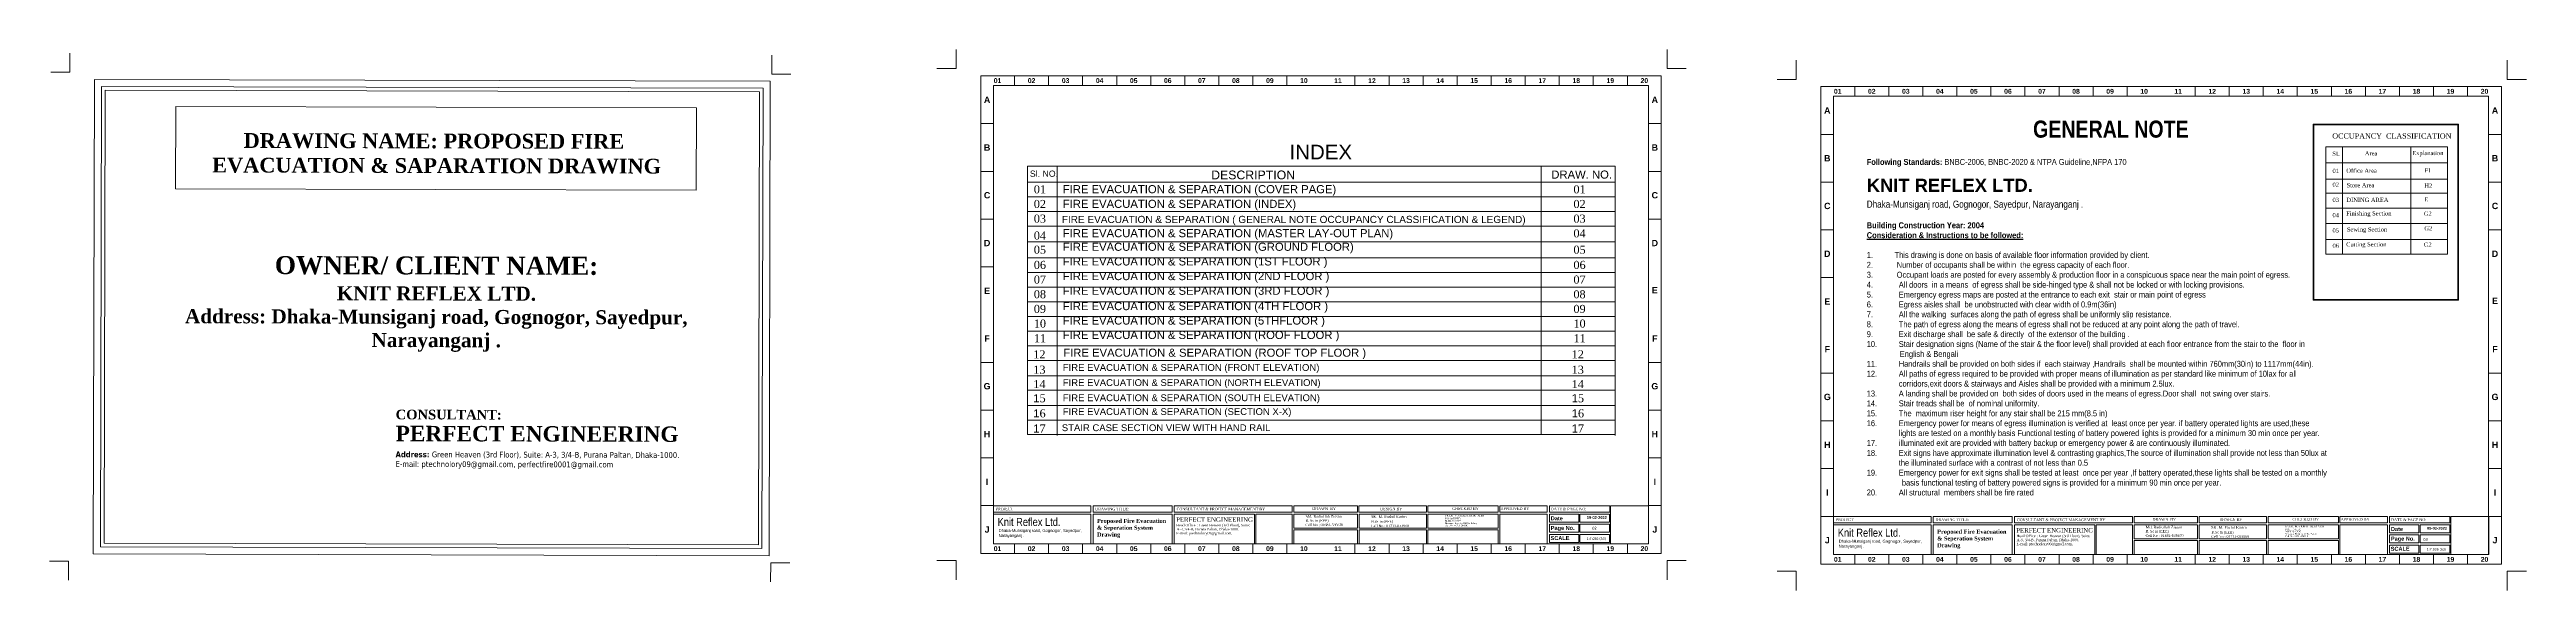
# Model space of a CAD drawing. Header units: inches. Extents: x -250485 to 735580, y -140410 to 288049.
# Drawn here: x 2775 to 12916, y 20516 to 22732 of the extents above; entities that cross this region are included whole.
import ezdxf

# ---------------------------------------------------------------- set-up
doc = ezdxf.new("R2010")
doc.units = ezdxf.units.IN
doc.header["$MEASUREMENT"] = 0
doc.layers.get('0').update_dxf_attribs({"lineweight": 0})
doc.layers.get('Defpoints').update_dxf_attribs({"lineweight": 0})
doc.layers.add('-TB', color=7, linetype='Continuous')
for name, color, linetype, lineweight in [('AIM', 5, 'Continuous', 25), ('DIM PC Intrnl', 96, 'Continuous', 9), ('DIM.', 251, 'Continuous', 5), ('FF-VALVES', 170, 'Continuous', 18), ('Inline', 7, 'Continuous', 0), ('NI_TEXT', 144, 'Continuous', 15), ('Outline', 7, 'Continuous', 0), ('PIPE', 4, 'Continuous', 0), ('Scale', 7, 'Continuous', 0), ('Scale_Text', 7, 'Continuous', 0), ('sheet', 7, 'Continuous', 15), ('Text', 7, 'Continuous', 0), ('TEXT_TITLEBOX', 7, 'Continuous', 13), ('Titelblk', 7, 'Continuous', 25), ('TITLE', 7, 'Continuous', 20), ('TITLE-TEXT', 7, 'Continuous', 25)]:
    doc.layers.add(name, color=color, linetype=linetype, lineweight=lineweight)
doc.styles.add('ARIAL', font='times.ttf')
doc.styles.add('arial narrow', font='tahoma.ttf')
doc.styles.add('aril', font='arial.ttf')
doc.styles.add('MONOTEXT', font='txt')
doc.styles.add('SHT-TEXT-1', font='times.ttf', dxfattribs={"height": 12})
doc.styles.get("Standard").update_dxf_attribs({"font": 'arialbd.ttf', "height": 24})
doc.styles.add('TEXT', font='arial.ttf')

# ---------------------------------------------------------------- blocks, each defined once
blk = doc.blocks.new('top page')
at = {"layer": 'Defpoints', "color": 1, "ltscale": 10}
for points in [[(1736, 10331), (1736, 10236), (1641, 10236)], [(5245, 10331), (5245, 10236), (5340, 10236)], [(1736, 7697), (1736, 7792), (1641, 7792)], [(5245, 7697), (5245, 7792), (5340, 7792)]]:
    blk.add_lwpolyline(points, dxfattribs=at)
at = {"layer": 'PIPE', "lineweight": 13}
blk.add_lwpolyline([(1859, 10201), (5237, 10201), (5237, 7828), (1859, 7828)], close=True, dxfattribs=at)
at = {"layer": 'PIPE', "color": 5, "lineweight": 13}
blk.add_lwpolyline([(1895, 10165), (5201, 10165), (5201, 7864), (1895, 7864)], close=True, dxfattribs=at)
at = {"layer": 'PIPE', "color": 7, "lineweight": 13}
blk.add_lwpolyline([(1913, 10147), (5183, 10147), (5183, 7882), (1913, 7882)], close=True, dxfattribs=at)
blk = doc.blocks.new('PAGE')
at = {"layer": 'Inline', "color": 252, "lineweight": 15}
blk.add_lwpolyline([(178051640.6, 22656441.1), (178051640.6, 22657235.8), (178050505.4, 22657235.8), (178050505.4, 22656441.1)], close=True, dxfattribs=at)
at = {"layer": 'Outline', "color": 252, "lineweight": 15}
for p, q in [((178051662.6, 22657252.7), (178050483.4, 22657252.7)), ((178051662.6, 22656424.2), (178051662.6, 22657252.7)), ((178050483.4, 22656424.2), (178051662.6, 22656424.2))]:
    blk.add_line(p, q, dxfattribs=at)
blk.add_lwpolyline([(178050483.4, 22657252.7), (178050483.4, 22656424.2)], dxfattribs=at)
at = {"layer": 'Scale', "color": 252, "lineweight": 9}
for p, q in [((178050542, 22657235.8), (178050542, 22657252.7)), ((178050601, 22657235.8), (178050601, 22657252.7)), ((178050660, 22657235.8), (178050660, 22657252.7)), ((178050719, 22657235.8), (178050719, 22657252.7)), ((178050778, 22657235.8), (178050778, 22657252.7)), ((178050837, 22657235.8), (178050837, 22657252.7)), ((178050896, 22657235.8), (178050896, 22657252.7)), ((178050955, 22657235.8), (178050955, 22657252.7)), ((178051014, 22657235.8), (178051014, 22657252.7)), ((178051132, 22657235.8), (178051132, 22657252.7)), ((178051191, 22657235.8), (178051191, 22657252.7)), ((178051250, 22657235.8), (178051250, 22657252.7)), ((178051309, 22657235.8), (178051309, 22657252.7)), ((178051368, 22657235.8), (178051368, 22657252.7)), ((178051427, 22657235.8), (178051427, 22657252.7)), ((178051486, 22657235.8), (178051486, 22657252.7)), ((178051545, 22657235.8), (178051545, 22657252.7)), ((178051604, 22657235.8), (178051604, 22657252.7)), ((178050483.4, 22657169.6), (178050505.4, 22657169.6)), ((178051640.6, 22657169.6), (178051662.6, 22657169.6)), ((178050483.4, 22657086.8), (178050505.4, 22657086.8)), ((178051640.6, 22657086.8), (178051662.6, 22657086.8)), ((178050483.4, 22657004), (178050505.4, 22657004)), ((178051640.6, 22657004), (178051662.6, 22657004)), ((178050483.4, 22656921.2), (178050505.4, 22656921.2)), ((178050483.4, 22656755.7), (178050505.4, 22656755.7)), ((178051640.6, 22656755.7), (178051662.6, 22656755.7)), ((178050483.4, 22656672.9), (178050505.4, 22656672.9)), ((178051640.6, 22656672.9), (178051662.6, 22656672.9)), ((178050483.4, 22656590.1), (178050505.4, 22656590.1)), ((178051640.6, 22656590.1), (178051662.6, 22656590.1)), ((178050483.4, 22656507.3), (178050505.4, 22656507.3)), ((178051640.6, 22656507.3), (178051662.6, 22656507.3)), ((178051640.6, 22656507.3), (178051662.6, 22656507.3)), ((178051640.6, 22656507.3), (178051662.6, 22656507.3)), ((178050542, 22656424.2), (178050542, 22656441.1)), ((178050601, 22656424.2), (178050601, 22656441.1)), ((178050660, 22656424.2), (178050660, 22656441.1)), ((178050719, 22656424.2), (178050719, 22656441.1)), ((178050778, 22656424.2), (178050778, 22656441.1)), ((178050837, 22656424.2), (178050837, 22656441.1)), ((178050896, 22656424.2), (178050896, 22656441.1)), ((178050955, 22656424.2), (178050955, 22656441.1)), ((178051014, 22656424.2), (178051014, 22656441.1)), ((178051132, 22656424.2), (178051132, 22656441.1)), ((178051191, 22656424.2), (178051191, 22656441.1)), ((178051250, 22656424.2), (178051250, 22656441.1)), ((178051309, 22656424.2), (178051309, 22656441.1)), ((178051368, 22656424.2), (178051368, 22656441.1)), ((178051427, 22656424.2), (178051427, 22656441.1)), ((178051486, 22656424.2), (178051486, 22656441.1)), ((178051545, 22656424.2), (178051545, 22656441.1)), ((178051604, 22656424.2), (178051604, 22656441.1))]:
    blk.add_line(p, q, dxfattribs=at)
at = {"layer": 'Scale_Text', "color": 252, "lineweight": 13, "attachment_point": 5}
for s, insert, char_height, width in [('01', (178050512.5, 22657244.2), 8.43, 2.51), ('02', (178050571.5, 22657244.2), 8.43, 2.51), ('03', (178050630.5, 22657244.2), 8.43, 2.51), ('04', (178050689.5, 22657244.2), 8.43, 2.51), ('05', (178050748.5, 22657244.2), 8.43, 2.51), ('06', (178050807.5, 22657244.2), 8.43, 2.51), ('07', (178050866.5, 22657244.2), 8.43, 2.51), ('08', (178050925.5, 22657244.2), 8.43, 2.51), ('09', (178050984.5, 22657244.2), 8.43, 2.51), ('10', (178051043.5, 22657244.2), 8.43, 2.51), ('11', (178051102.5, 22657244.2), 8.43, 2.51), ('12', (178051161.5, 22657244.2), 8.43, 2.51), ('13', (178051220.5, 22657244.2), 8.43, 2.51), ('14', (178051279.5, 22657244.2), 8.43, 2.51), ('15', (178051338.5, 22657244.2), 8.43, 2.51), ('16', (178051397.5, 22657244.2), 8.43, 2.51), ('17', (178051456.5, 22657244.2), 8.43, 2.51), ('18', (178051515.5, 22657244.2), 8.43, 2.51), ('19', (178051574.5, 22657244.2), 8.43, 2.51), ('20', (178051633.5, 22657244.2), 8.43, 2.51), ('A', (178050494.4, 22657211), 11, 8.36), ('A', (178051651.6, 22657211), 11, 8.36), ('B', (178050494.4, 22657128.2), 11, 8.36), ('B', (178051651.6, 22657128.2), 11, 8.36), ('C', (178050494.4, 22657045.4), 11, 8.36), ('C', (178051651.6, 22657045.4), 11, 8.36), ('D', (178050494.4, 22656962.6), 11, 8.36), ('D', (178051651.6, 22656962.6), 11, 8.36), ('E', (178050494.4, 22656879.8), 11, 8.36), ('E', (178051651.6, 22656880.8), 11, 8.36), ('F', (178050494.4, 22656797.1), 11, 8.36), ('F', (178051651.6, 22656797.1), 11, 8.36), ('G', (178050494.4, 22656714.3), 11, 8.36), ('G', (178051651.6, 22656714.3), 11, 8.36), ('H', (178050494.4, 22656631.5), 11, 8.36), ('H', (178051651.6, 22656631.5), 11, 8.36), ('I', (178050494.4, 22656548.7), 11, 8.36), ('I', (178051651.6, 22656548.7), 11, 8.36), ('J', (178050494.4, 22656465.9), 11, 8.36), ('01', (178050512.5, 22656432.7), 8.43, 2.51), ('02', (178050571.5, 22656432.7), 8.43, 2.51), ('03', (178050630.5, 22656432.7), 8.43, 2.51), ('04', (178050689.5, 22656432.7), 8.43, 2.51), ('05', (178050748.5, 22656432.7), 8.43, 2.51), ('06', (178050807.5, 22656432.7), 8.43, 2.51), ('07', (178050866.5, 22656432.7), 8.43, 2.51), ('08', (178050925.5, 22656432.7), 8.43, 2.51), ('09', (178050984.5, 22656432.7), 8.43, 2.51), ('10', (178051043.5, 22656432.7), 8.43, 2.51), ('11', (178051102.5, 22656432.7), 8.43, 2.51), ('12', (178051161.5, 22656432.7), 8.43, 2.51), ('13', (178051220.5, 22656432.7), 8.43, 2.51), ('14', (178051279.5, 22656432.7), 8.43, 2.51), ('15', (178051338.5, 22656432.7), 8.43, 2.51), ('16', (178051397.5, 22656432.7), 8.43, 2.51), ('17', (178051456.5, 22656432.7), 8.43, 2.51), ('18', (178051515.5, 22656432.7), 8.43, 2.51), ('19', (178051574.5, 22656432.7), 8.43, 2.51), ('20', (178051633.5, 22656432.7), 8.43, 2.51), ('J', (178051651.6, 22656465.9), 11, 8.36)]:
    blk.add_mtext(s, dxfattribs=dict(at, insert=insert, char_height=char_height, width=width))
blk = doc.blocks.new('Title')
at = {"layer": 'Defpoints', "color": 1, "ltscale": 10}
for points in [[(-102338, -85271), (-102338, -85371), (-102438, -85371)], [(-98623, -85271), (-98623, -85371), (-98523, -85371)], [(-102338, -88042), (-102338, -87942), (-102438, -87942)], [(-98623, -88042), (-98623, -87942), (-98523, -87942)]]:
    blk.add_lwpolyline(points, dxfattribs=at)
at = {"layer": 'Titelblk', "color": 3, "linetype": 'Continuous', "lineweight": 0, "xscale": 3.014611567961765, "yscale": 3.014611567959946, "zscale": 3.014611567966516}
blk.add_blockref('PAGE', (-536855256, -68388224), dxfattribs=at)

msp = doc.modelspace()

# ---------------------------------------------------------------- linework, layer by layer
at = {"layer": 'AIM', "lineweight": 15}
for points in [[(12042.9, 22426.3), (12637.8, 22426.3), (12637.8, 21705.4), (12042.9, 21705.4)], [(12045.3, 22423.9), (12635.4, 22423.9), (12635.4, 21707.9), (12045.3, 21707.9)]]:
    msp.add_lwpolyline(points, close=True, dxfattribs=at)
for points in [[(12094.7, 22333), (12592.5, 22333)], [(12094.7, 22333), (12094.7, 21893.8)], [(12163.6, 22333), (12163.6, 21893.8)], [(12442.2, 22333), (12442.2, 21893.8)], [(12592.5, 22333), (12592.5, 21893.8)], [(12094.7, 22267), (12592.5, 22267)], [(12094.7, 22200.9), (12592.5, 22200.9)], [(12094.7, 22144), (12592.5, 22144)], [(12094.7, 22082.5), (12592.5, 22082.5)], [(12094.7, 22019.4), (12592.5, 22019.4)], [(12094.7, 21954.1), (12592.5, 21954.1)], [(12094.7, 21893.8), (12592.5, 21893.8)]]:
    msp.add_lwpolyline(points, dxfattribs=at)
at = {"layer": 'DIM PC Intrnl', "ltscale": 100000}
msp.add_lwpolyline([(3291.8, 22498), (5423.3, 22492.6), (5422.4, 22155.6), (3290.9, 22161)], close=True, dxfattribs=at)
at = {"layer": 'sheet'}
for p, q in [((6900.2, 22253.4), (6900.2, 21523.9)), ((8881.5, 22253.4), (8881.5, 21154.9)), ((6778.9, 22188.8), (9185.4, 22188.8)), ((6778.9, 22128.7), (9185.4, 22128.7)), ((6778.9, 22068.6), (9185.4, 22068.6)), ((6778.9, 22008.5), (9185.4, 22008.5)), ((6778.9, 21943.7), (9185.4, 21943.7)), ((6778.9, 21879.1), (9185.4, 21879.1)), ((6778.9, 21819), (9185.4, 21819)), ((6778.9, 21758.9), (9185.4, 21758.9)), ((6900.2, 21764.4), (6900.2, 21151.3)), ((6778.9, 21698.7), (9185.4, 21698.7)), ((6778.9, 21638.6), (9185.4, 21638.6)), ((6778.9, 21578.5), (9185.4, 21578.5)), ((6778.9, 21518.4), (9185.4, 21518.4)), ((6778.9, 21458.3), (9185.4, 21458.3)), ((6778.9, 21395.5), (9185.4, 21395.5)), ((6778.9, 21336.4), (9185.4, 21336.4)), ((6778.9, 21273.2), (9185.4, 21273.2)), ((6778.9, 21214), (9185.4, 21214)), ((6778.9, 21154.9), (9185.4, 21154.9))]:
    msp.add_line(p, q, dxfattribs=at)
for points in [[(9185.4, 22253.4), (6778.9, 22253.4), (6778.9, 21154.9)], [(9185.4, 21151.3), (9185.4, 22253.4)]]:
    msp.add_lwpolyline(points, dxfattribs=at)
at = {"layer": 'TEXT_TITLEBOX'}
for p, q in [((6639.4, 20837.4), (6639.4, 20862.4)), ((6639.4, 20862.4), (7038.7, 20862.4)), ((7038.7, 20837.4), (6639.4, 20837.4)), ((6639.4, 20707.1), (6639.4, 20828.6)), ((6639.4, 20828.6), (7038.7, 20828.6)), ((7038.7, 20862.4), (7038.7, 20837.4)), ((7038.7, 20828.6), (7038.7, 20707.1)), ((7047.4, 20837.4), (7047.4, 20862.4)), ((7047.4, 20862.4), (7370.8, 20862.4)), ((7370.8, 20837.4), (7047.4, 20837.4)), ((7047.4, 20707.1), (7047.4, 20828.6)), ((7047.4, 20828.6), (7370.8, 20828.6)), ((7370.8, 20862.4), (7370.8, 20837.4)), ((7370.8, 20828.6), (7370.8, 20707.1)), ((7379.6, 20837.4), (7379.6, 20862.4)), ((7379.6, 20862.4), (7862.7, 20862.4)), ((7862.7, 20837.4), (7379.6, 20837.4)), ((7379.6, 20707.1), (7379.6, 20828.6)), ((7379.6, 20828.6), (7708.2, 20828.6)), ((7708.2, 20828.6), (7708.2, 20707.1)), ((7714.1, 20707.1), (7714.1, 20828.6)), ((7714.1, 20828.6), (7862.7, 20828.6)), ((7862.7, 20862.4), (7862.7, 20837.4)), ((7862.7, 20828.6), (7862.7, 20707.1)), ((7869.2, 20770.9), (7869.2, 20828.6)), ((7869.2, 20828.6), (8129.5, 20828.6)), ((7869.3, 20837.4), (7869.3, 20862.4)), ((7869.3, 20862.4), (8129.3, 20862.4)), ((8129.3, 20837.4), (7869.3, 20837.4)), ((8129.3, 20862.4), (8129.3, 20837.4)), ((8129.5, 20828.6), (8129.5, 20770.9)), ((8136, 20837.4), (8136, 20862.4)), ((8136, 20862.4), (8412.1, 20862.4)), ((8412.1, 20837.4), (8136, 20837.4)), ((8136.1, 20771), (8136.1, 20828.6)), ((8136.1, 20828.6), (8412, 20828.6)), ((8412, 20828.6), (8412, 20771)), ((8412.1, 20862.4), (8412.1, 20837.4)), ((8418.2, 20837.4), (8418.2, 20862.4)), ((8418.2, 20862.4), (8706.1, 20862.4)), ((8706.1, 20837.4), (8418.2, 20837.4)), ((8418.3, 20771), (8418.3, 20828.6)), ((8418.3, 20828.6), (8706.2, 20828.6)), ((8706.1, 20862.4), (8706.1, 20837.4)), ((8706.2, 20828.6), (8706.2, 20771)), ((8712.1, 20837.4), (8712.1, 20862.4)), ((8712.1, 20862.4), (8907.2, 20862.4)), ((8907.2, 20837.4), (8712.1, 20837.4)), ((8712.1, 20707.1), (8712.1, 20828.6)), ((8712.1, 20828.6), (8907.2, 20828.6)), ((8907.2, 20862.4), (8907.2, 20837.4)), ((8907.2, 20828.6), (8907.2, 20707.1)), ((8915.5, 20837.4), (8915.5, 20862.4)), ((8915.5, 20862.4), (9162.6, 20862.4)), ((9162.6, 20837.4), (8915.5, 20837.4)), ((8915.5, 20796), (8915.5, 20828.6)), ((8915.5, 20828.6), (9035.7, 20828.6)), ((9035.7, 20796), (8915.5, 20796)), ((9035.7, 20828.6), (9035.7, 20796)), ((9040.8, 20796), (9040.8, 20828.6)), ((9040.8, 20828.6), (9162, 20828.6)), ((9162, 20796), (9040.8, 20796)), ((9162, 20828.6), (9162, 20796)), ((9162.6, 20862.4), (9162.6, 20837.4)), ((9166.3, 20707.1), (9166.3, 20862.4)), ((9166.3, 20862.4), (9321.5, 20862.4)), ((9321.5, 20862.4), (9321.5, 20707.1)), ((10079.5, 20793.5), (10079.5, 20818.4)), ((10079.5, 20818.4), (10478.8, 20818.4)), ((10478.8, 20793.5), (10079.5, 20793.5)), ((10478.8, 20818.4), (10478.8, 20793.5)), ((10487.5, 20793.5), (10487.5, 20818.4)), ((10487.5, 20818.4), (10810.9, 20818.4)), ((10810.9, 20793.5), (10487.5, 20793.5)), ((10810.9, 20818.4), (10810.9, 20793.5)), ((10819.7, 20793.5), (10819.7, 20818.4)), ((10819.7, 20818.4), (11302.8, 20818.4)), ((11302.8, 20793.5), (10819.7, 20793.5)), ((11302.8, 20818.4), (11302.8, 20793.5)), ((11309.4, 20793.5), (11309.4, 20818.4)), ((11309.4, 20818.4), (11569.4, 20818.4)), ((11569.4, 20793.5), (11309.4, 20793.5)), ((11569.4, 20818.4), (11569.4, 20793.5)), ((11576.1, 20793.5), (11576.1, 20818.4)), ((11576.1, 20818.4), (11852.3, 20818.4)), ((11852.3, 20793.5), (11576.1, 20793.5)), ((11852.3, 20818.4), (11852.3, 20793.5)), ((11858.3, 20793.5), (11858.3, 20818.4)), ((11858.3, 20818.4), (12146.3, 20818.4)), ((12146.3, 20793.5), (11858.3, 20793.5)), ((12146.3, 20818.4), (12146.3, 20793.5)), ((12152.2, 20793.5), (12152.2, 20818.4)), ((12152.2, 20818.4), (12347.3, 20818.4)), ((12347.3, 20793.5), (12152.2, 20793.5)), ((12347.3, 20818.4), (12347.3, 20793.5)), ((12355.6, 20793.5), (12355.6, 20818.4)), ((12355.6, 20818.4), (12602.7, 20818.4)), ((12602.7, 20793.5), (12355.6, 20793.5)), ((12602.7, 20818.4), (12602.7, 20793.5)), ((12606.4, 20663.2), (12606.4, 20818.4)), ((12606.4, 20818.4), (12761.6, 20818.4)), ((12761.6, 20818.4), (12761.6, 20663.2)), ((7038.7, 20707.1), (6639.4, 20707.1)), ((7370.8, 20707.1), (7047.4, 20707.1)), ((7708.2, 20707.1), (7379.6, 20707.1)), ((7862.7, 20707.1), (7714.1, 20707.1)), ((8129.5, 20770.9), (7869.2, 20770.9)), ((7869.2, 20707.1), (7869.2, 20764.8)), ((7869.2, 20764.8), (8129.5, 20764.8)), ((8129.5, 20707.1), (7869.2, 20707.1)), ((8129.5, 20764.8), (8129.5, 20707.1)), ((8412, 20771), (8136.1, 20771)), ((8136.1, 20707.1), (8136.1, 20764.8)), ((8136.1, 20764.8), (8412, 20764.8)), ((8412, 20707.1), (8136.1, 20707.1)), ((8412, 20764.8), (8412, 20707.1)), ((8706.2, 20771), (8418.3, 20771)), ((8418.3, 20707.1), (8418.3, 20764.8)), ((8418.3, 20764.8), (8706.2, 20764.8)), ((8706.2, 20707.1), (8418.3, 20707.1)), ((8706.2, 20764.8), (8706.2, 20707.1)), ((8907.2, 20707.1), (8712.1, 20707.1)), ((8915.5, 20754.5), (8915.5, 20787.2)), ((8915.5, 20787.2), (9035.7, 20787.2)), ((9035.7, 20754.5), (8915.5, 20754.5)), ((8915.5, 20713.1), (8915.5, 20745.8)), ((8915.5, 20745.8), (9035.7, 20745.8)), ((9035.7, 20713.1), (8915.5, 20713.1)), ((9035.7, 20787.2), (9035.7, 20754.5)), ((9035.7, 20745.8), (9035.7, 20713.1)), ((9040.8, 20754.5), (9040.8, 20787.2)), ((9040.8, 20787.2), (9162, 20787.2)), ((9162, 20754.5), (9040.8, 20754.5)), ((9040.8, 20713.1), (9040.8, 20745.8)), ((9040.8, 20745.8), (9162, 20745.8)), ((9162, 20713.1), (9040.8, 20713.1)), ((9162, 20787.2), (9162, 20754.5)), ((9162, 20745.8), (9162, 20713.1)), ((9321.5, 20707.1), (9166.3, 20707.1)), ((10079.5, 20663.2), (10079.5, 20784.7)), ((10079.5, 20784.7), (10478.8, 20784.7)), ((10478.8, 20784.7), (10478.8, 20663.2)), ((10487.5, 20663.2), (10487.5, 20784.7)), ((10487.5, 20784.7), (10811, 20784.7)), ((10811, 20784.7), (10811, 20663.2)), ((10819.7, 20663.2), (10819.7, 20784.7)), ((10819.7, 20784.7), (11148.3, 20784.7)), ((11148.3, 20784.7), (11148.3, 20663.2)), ((11154.3, 20663.2), (11154.3, 20784.7)), ((11154.3, 20784.7), (11302.8, 20784.7)), ((11302.8, 20784.7), (11302.8, 20663.2)), ((11309.3, 20727), (11309.3, 20784.7)), ((11309.3, 20784.7), (11569.6, 20784.7)), ((11569.6, 20727), (11309.3, 20727)), ((11309.3, 20663.2), (11309.3, 20720.8)), ((11309.3, 20720.8), (11569.6, 20720.8)), ((11569.6, 20784.7), (11569.6, 20727)), ((11569.6, 20720.8), (11569.6, 20663.2)), ((11576.2, 20727.1), (11576.2, 20784.7)), ((11576.2, 20784.7), (11852.1, 20784.7)), ((11852.1, 20727.1), (11576.2, 20727.1)), ((11576.2, 20663.2), (11576.2, 20720.9)), ((11576.2, 20720.9), (11852.1, 20720.9)), ((11852.1, 20784.7), (11852.1, 20727.1)), ((11852.1, 20720.9), (11852.1, 20663.2)), ((11858.4, 20727.1), (11858.4, 20784.7)), ((11858.4, 20784.7), (12146.3, 20784.7)), ((12146.3, 20727.1), (11858.4, 20727.1)), ((11858.4, 20663.2), (11858.4, 20720.9)), ((11858.4, 20720.9), (12146.3, 20720.9)), ((12146.3, 20784.7), (12146.3, 20727.1)), ((12146.3, 20720.9), (12146.3, 20663.2)), ((12152.2, 20663.2), (12152.2, 20784.7)), ((12152.2, 20784.7), (12347.3, 20784.7)), ((12347.3, 20784.7), (12347.3, 20663.2)), ((12355.6, 20752), (12355.6, 20784.7)), ((12355.6, 20784.7), (12475.8, 20784.7)), ((12475.8, 20752), (12355.6, 20752)), ((12355.6, 20710.6), (12355.6, 20743.3)), ((12355.6, 20743.3), (12475.8, 20743.3)), ((12475.8, 20710.6), (12355.6, 20710.6)), ((12355.6, 20669.1), (12355.6, 20701.8)), ((12355.6, 20701.8), (12475.8, 20701.8)), ((12475.8, 20784.7), (12475.8, 20752)), ((12475.8, 20743.3), (12475.8, 20710.6)), ((12475.8, 20701.8), (12475.8, 20669.1)), ((12480.9, 20752), (12480.9, 20784.7)), ((12480.9, 20784.7), (12602.1, 20784.7)), ((12602.1, 20752), (12480.9, 20752)), ((12480.9, 20710.6), (12480.9, 20743.3)), ((12480.9, 20743.3), (12602.1, 20743.3)), ((12602.1, 20710.6), (12480.9, 20710.6)), ((12480.9, 20669.1), (12480.9, 20701.8)), ((12480.9, 20701.8), (12602.1, 20701.8)), ((12602.1, 20784.7), (12602.1, 20752)), ((12602.1, 20743.3), (12602.1, 20710.6)), ((12602.1, 20701.8), (12602.1, 20669.1)), ((10478.8, 20663.2), (10079.5, 20663.2)), ((10811, 20663.2), (10487.5, 20663.2)), ((11148.3, 20663.2), (10819.7, 20663.2)), ((11302.8, 20663.2), (11154.3, 20663.2)), ((11569.6, 20663.2), (11309.3, 20663.2)), ((11852.1, 20663.2), (11576.2, 20663.2)), ((12146.3, 20663.2), (11858.4, 20663.2)), ((12347.3, 20663.2), (12152.2, 20663.2)), ((12475.8, 20669.1), (12355.6, 20669.1)), ((12602.1, 20669.1), (12480.9, 20669.1)), ((12761.6, 20663.2), (12606.4, 20663.2))]:
    msp.add_line(p, q, dxfattribs=at)

# ---------------------------------------------------------------- block references
at = {"layer": 'PIPE', "lineweight": -2, "xscale": 0.8192470128515507, "yscale": 0.8192470128124114, "zscale": 0.8192470128023648, "rotation": 359.8547838052363}
msp.add_blockref('top page', (1414.2, 14256.4), dxfattribs=at)
at = {"layer": 'TITLE', "xscale": 0.7836931737256236, "yscale": 0.7836931737256236, "zscale": 0.7836931672405487}
for p in [(86687.9, 89558.1), (90128, 89514.2)]:
    msp.add_blockref('Title', p, dxfattribs=at)

# ---------------------------------------------------------------- texts
at = {"layer": '-TB', "lineweight": 0, "char_height": 11.71, "width": 60.27, "attachment_point": 1, "style": 'arial narrow'}
for s, insert in [('02', (9090.9, 20776.8)), ('03', (12493.7, 20731))]:
    msp.add_mtext(s, dxfattribs=dict(at, insert=insert))
at = {"lineweight": -2, "insert": (10215.1, 22440.8), "char_height": 24.321, "attachment_point": 1}
msp.add_mtext_dynamic_manual_height_columns('{\\fArial Narrow|b1|i0|c0|p34;\\C3;^I^I^I^I^I\\H2.878x;^I^IGENERAL NOTE\\P\\H0.3474x;\\C0;\\PFollowing Standards: \\fArial Narrow|b0|i0|c0|p34;BNBC-2006, BNBC-2020 & NTPA Guideline,NFPA 170\\P\\fArial Narrow|b1|i0|c0|p34;\\P\\pi0.0304,t35.26;\\fArial|b1|i0|c0|p34;\\H2.21x;\\C1;KNIT REFLEX LTD.\\P\\pi0,tz;\\fArial Narrow|b0|i0|c0|p34;\\H0.5396x;\\C7;Dhaka-Munsiganj road, Gognogor, Sayedpur, Narayanganj .\\H0.8387x;\\P\\fArial Narrow|b1|i0|c0|p34;\\H0.9998x;\\C0;\\PBuilding Construction Year: 2004\\P\\LConsideration & Instructions to be followed:\\P\\P\\fArial Narrow|b0|i0|c0|p34;\\l1.^I  This drawing is done on basis of available floor information provided by client.\\P2.^I   Number of occupants shall be within  the egress capacity of each floor. \\P3.^I   Occupant loads are posted for every assembly & production floor in a conspicuous space near the main point of egress.\\P4.^I    All doors  in a means  of egress shall be side-hinged type & shall not be locked or with locking provisions.\\P5.^I    Emergency egress maps are posted at the entrance to each exit  stair or main point of egress \\P6.^I    Egress aisles shall  be unobstructed with clear width of 0.9m(36in)\\P7.^I    All the walking  surfaces along the path of egress shall be uniformly slip resistance.\\P8.^I    The path of egress along the means of egress shall not be reduced at any point along the path of travel.\\P9.^I    Exit discharge shall  be safe & directly  of the extensor of the building .\\P10.^I    Stair designation signs (Name of the stair & the floor level) shall provided at each floor entrance from the stair to the  floor in \\P                English & Bengali\\P11.^I    Handrails shall be provided on both sides if  each stairway ,Handrails  shall be mounted within 760mm(30in) to 1117mm(44in).\\P12.^I    All paths of egress required to be provided with proper means of illumination as per standard like minimum of 10lax for all \\P         ^I    corridors,exit doors & stairways and\\C7; Aisles\\C0; shall be provided with a minimum 2.5lux.\\P13.^I    A landing shall be provided on  both sides of doors used in the means of egress.Door shall  not swing over \\C256;stairs.\\P14.^I    \\C0;Stair treads shall be  of nominal uniformity.\\P15.^I    The  maximum riser height for any stair shall be 215 mm(8.5 in)\\P16.^I    Emergency power for means of egress illumination is verified at  least once per year. if battery operated lights are used,these \\P^I    lights are tested on a monthly basis Functional testing of battery powered lights is provided for a minimum 30 min once per year.\\P17.^I    illuminated exit are provided with battery backup or emergency power & are continuously illuminated.\\P18.^I    Exit signs have approximate illumination level & contrasting graphics,The source of illumination shall provide not less than 50lux at\\P^I    the illuminated surface with a \\C256;contrast \\C0;of not less than 0.5\\P19.^I    Emergency power for exit signs shall be tested at least  once per year ,If battery operated,these lights shall be tested on a monthly\\P                 basis functional testing of battery powered signs is provided for a minimum 90 min once per year.\\P20.^I    All structural  members shall be fire rated}', width=1827.138, gutter_width=121.6, heights=[1757.7], dxfattribs=at)
at = {"color": 7, "char_height": 16.69, "width": 512.592, "attachment_point": 4}
for insert in [(7063.4, 20770.3), (10503.5, 20726.3)]:
    msp.add_mtext('{\\fTimes New Roman|b1|i0|c0|p18;Proposed Fire Evacuation \\P& Seperation System \\PDrawing}', dxfattribs=dict(at, insert=insert))
at = {"layer": 'AIM', "lineweight": 15, "attachment_point": 1, "style": 'ARIAL'}
for s, insert, char_height, width in [('OCCUPANCY{\\fArial|b0|i0|c128|p34;  }CLASSIFICATION', (12121.2, 22388.6), 21.601, 794.384), ('SL', (12121.4, 22314), 17.28, 21.421), ('Area', (12254.5, 22315.2), 17.28, 230.703), ('Explanation', (12448.6, 22316.5), 17.281, 230.703), ('01', (12122.1, 22243.4), 17.28, 15.566), ('Office{\\fArial|b0|i0|c128|p34; }Area', (12178.6, 22244.3), 17.281, 230.703), ('F1', (12498, 22245.6), 17.28, 230.703), ('02', (12122.1, 22187), 17.28, 20.06), ('03', (12122.1, 22124.5), 17.28, 19.738), ('DINING AREA', (12179, 22124.5), 17.281, 395.618), ('Store{\\fArial|b0|i0|c128|p34; }Area', (12179.8, 22184.6), 17.281, 230.703), ('H2', (12498, 22183.1), 17.28, 230.703), ('E', (12498, 22126.7), 17.3, 20.737), ('04', (12122.1, 22062), 17.28, 20.75), ('Finishing{\\fArial|b0|i0|c128|p34; }Section', (12178.1, 22069), 17.281, 230.703), ('G2', (12495.8, 22068), 17.28, 22.669), ('G2', (12498, 22007.9), 17.28, 165.444), ('05', (12122.1, 21999.5), 17.28, 19.738), ('06', (12122.1, 21937), 17.28, 19.879), ('Cutting{\\fArial|b0|i0|c128|p34; }Section', (12178.1, 21942.4), 17.281, 230.703), ('Sewing{\\fArial|b0|i0|c128|p34; }Section', (12181, 22003.2), 17.281, 209.459), ('G2', (12495.8, 21941.4), 17.28, 22.669)]:
    msp.add_mtext(s, dxfattribs=dict(at, insert=insert, char_height=char_height, width=width))
at = {"layer": 'DIM.', "color": 5, "lineweight": 13, "char_height": 33.143, "width": 897.755, "attachment_point": 5, "style": 'TEXT'}
for insert in [(6785.1, 20768.8), (10225.2, 20724.9)]:
    msp.add_mtext('{\\fArial Narrow|b0|i0|c0|p34;Knit Reflex Ltd.\\C256;\\P\\pt12.44043;\\fSwis721 BT|b1|i0|c0|p34;\\C7; }', dxfattribs=dict(at, insert=insert))
at = {"layer": 'FF-VALVES', "color": 7, "style": 'arial narrow', "width": 0.8}
for p in [(9068, 20723), (12508.1, 20679.1)]:
    msp.add_text('1:7.036 (A3)', height=10.941, dxfattribs=at).set_placement(p)
at = {"layer": 'NI_TEXT', "color": 7, "attachment_point": 1}
for s, insert, char_height, width, style in [('{\\fArial|b0|i0|c0|p34;INDEX}', (7851.6, 22341.8), 60, 714.694, 'TEXT'), ('{\\fArial|b0|i0|c0|p34;Sl. NO.}', (6788.3, 22236.1), 25.673, 1674.319, 'TEXT'), ('{\\fArial|b0|i0|c0|p34;DESCRIPTION}', (7530.8, 22236.1), 36, 1674.319, 'TEXT'), ('{\\fArial|b0|i0|c0|p34;\\W1;DRAW. NO.}', (8923.5, 22236.1), 33.008, 1674.319, 'TEXT'), ('01', (6804.7, 22175.9), 33.01, 1674.319, 'ARIAL'), ('02', (6804.7, 22115.8), 33.01, 1674.319, 'ARIAL'), ('{\\fArial|b0|i0|c0|p34;FIRE EVACUATION & SEPARATION (COVER PAGE)}', (6923.3, 22176.3), 33.008, 1674.319, 'TEXT'), ('\\pt93.25009,317.30004;FIRE EVACUATION & SEPARATION (INDEX)', (6923.3, 22116.2), 33.008, 1674.319, 'TEXT'), ('01', (9014.2, 22175.9), 33.01, 1674.319, 'ARIAL'), ('02', (9014.2, 22115.8), 33.01, 1674.319, 'ARIAL'), ('03', (6804.7, 22055.7), 33.01, 1674.319, 'ARIAL'), ('\\pt82.97953,282.35262;FIRE EVACUATION & SEPARATION ( GENERAL NOTE OCCUPANCY CLASSIFICATION & LEGEND) ', (6919.3, 22050.5), 29.3727, 1908.322, 'TEXT'), ('03', (9014.2, 22055.7), 33.01, 1674.319, 'ARIAL'), ('04', (6804.7, 21986.6), 33.01, 1674.319, 'ARIAL'), ('05', (6804.7, 21928.4), 33.01, 1674.319, 'ARIAL'), ('FIRE EVACUATION & SEPARATION (MASTER LAY-OUT PLAN)', (6923.3, 21996), 33.008, 1674.319, 'TEXT'), ('{\\fArial|b0|i0|c0|p34;FIRE EVACUATION & SEPARATION (GROUND FLOOR)}', (6923.3, 21940.4), 33.008, 1674.319, 'TEXT'), ('04', (9014.2, 21995.6), 33.01, 1674.319, 'ARIAL'), ('05', (9014.2, 21928.4), 33.01, 1674.319, 'ARIAL'), ('06', (6804.7, 21866.2), 33.01, 1674.319, 'ARIAL'), ('07', (6804.7, 21806.1), 33.01, 1674.319, 'ARIAL'), ('{\\fArial|b0|i0|c0|p34;FIRE EVACUATION & SEPARATION (1ST FLOOR )}', (6923.3, 21880.3), 33.008, 1674.319, 'TEXT'), ('{\\fArial|b0|i0|c0|p34;FIRE EVACUATION & SEPARATION (2ND FLOOR )}', (6923.3, 21820.2), 33.008, 1674.319, 'TEXT'), ('06', (9014.2, 21866.2), 33.01, 1674.319, 'ARIAL'), ('07', (9014.2, 21806.1), 33.01, 1674.319, 'ARIAL'), ('08', (6804.7, 21746), 33.01, 1674.319, 'ARIAL'), ('{\\fArial|b0|i0|c0|p34;FIRE EVACUATION & SEPARATION (3RD FLOOR )}', (6923.3, 21760.1), 33.008, 1674.319, 'TEXT'), ('08', (9014.2, 21746), 33.01, 1674.319, 'ARIAL'), ('09', (6804.7, 21685.9), 33.01, 1674.319, 'ARIAL'), ('10', (6804.7, 21625.8), 33.01, 1674.319, 'ARIAL'), ('{\\fArial|b0|i0|c0|p34;FIRE EVACUATION & SEPARATION (4TH FLOOR )}', (6923.3, 21697.3), 33.008, 1674.319, 'TEXT'), ('{\\fArial|b0|i0|c0|p34;FIRE EVACUATION & SEPARATION (5THFLOOR )}', (6923.3, 21638.2), 33.008, 1674.319, 'TEXT'), ('09', (9014.2, 21685.9), 33.01, 1674.319, 'ARIAL'), ('10', (9014.2, 21625.8), 33.01, 1674.319, 'ARIAL'), ('11', (6804.7, 21565.7), 33.01, 1674.319, 'ARIAL'), ('FIRE EVACUATION & SEPARATION (ROOF FLOOR )', (6923.3, 21579.1), 33.008, 1674.319, 'TEXT'), ('FIRE EVACUATION & SEPARATION (ROOF TOP FLOOR )', (6925.2, 21506.5), 33.008, 1674.319, 'TEXT'), ('11', (9014.2, 21565.7), 33.01, 1674.319, 'ARIAL'), ('12', (6802.5, 21499.7), 33.01, 1674.319, 'ARIAL'), ('13', (6802.5, 21436.9), 33.01, 1674.319, 'ARIAL'), ('FIRE EVACUATION & SEPARATION ({\\A1;FRONT ELEVATION)}', (6923.3, 21443.4), 27.857, 1674.319, 'TEXT'), ('12', (9006.9, 21499.7), 33.01, 1674.319, 'ARIAL'), ('13', (9006.9, 21436.9), 33.01, 1674.319, 'ARIAL'), ('{\\fArial|b0|i0|c186|p34;1}5', (6802.5, 21320.1), 33.008, 1674.319, 'ARIAL'), ('14', (6802.5, 21377.8), 33.01, 1674.319, 'ARIAL'), ('FIRE EVACUATION & SEPARATION ({\\A1;NORTH ELEVATION})', (6923.3, 21381.4), 27.857, 1674.319, 'TEXT'), ('FIRE EVACUATION & SEPARATION ({\\A1;SOUTH ELEVATION})', (6923.3, 21319.3), 27.857, 1674.319, 'TEXT'), ('{\\fArial|b0|i0|c186|p34;1}5', (9006.9, 21320.1), 33.008, 1674.319, 'ARIAL'), ('14', (9006.9, 21377.8), 33.01, 1674.319, 'ARIAL'), ('{\\fArial|b0|i0|c186|p34;1}6', (6802.5, 21258.1), 33.008, 1674.319, 'ARIAL'), ('{\\fArial|b0|i0|c0|p34;STAIR CASE \\A1;SECTION VIEW WITH HAND RAIL}', (6919.3, 21196.6), 27.857, 1674.319, 'TEXT'), ('FIRE EVACUATION & SEPARATION ({\\A1;SECTION X-X})', (6923.3, 21262.7), 27.857, 1674.319, 'TEXT'), ('{\\fArial|b0|i0|c186|p34;1}6', (9006.9, 21258.1), 33.008, 1674.319, 'ARIAL'), ('{\\fArial|b0|i0|c186|p34;1}7', (6802.5, 21196.1), 33.008, 1674.319, 'ARIAL'), ('{\\fArial|b0|i0|c186|p34;1}7', (9006.9, 21196.1), 33.008, 1674.319, 'ARIAL')]:
    msp.add_mtext(s, dxfattribs=dict(at, insert=insert, char_height=char_height, width=width, style=style))
at = {"layer": 'Text', "color": 56, "char_height": 12.31, "width": 471.896, "attachment_point": 4, "style": 'MONOTEXT'}
for insert in [(6660.5, 20749.5), (10100.6, 20705.5)]:
    msp.add_mtext('{\\fArial Narrow|b0|i0|c0|p34;\\C7;Dhaka-Munsiganj road, Gognogor, Sayedpur, \\PNarayanganj .}', dxfattribs=dict(at, insert=insert))
at = {"layer": 'TEXT_TITLEBOX', "lineweight": 25, "style": 'SHT-TEXT-1'}
for s, height, p in [('PROJECT', 11.15, (6648.1, 20844.4)), ('DRAWING TITLE:', 11.154, (7055.9, 20844.4)), ('CONSULTANT & PROJECT MANAGEMENT BY', 11.154, (7389.3, 20843.9)), ('Cell No : 01681-535670', 10.413, (7916.7, 20779.6)), ('Md. Radiullah Zissan', 11.246, (7916.9, 20813.8)), ('B. Sc in (EEE)', 10.413, (7917, 20797.2)), ('DRAWN  BY', 11.15, (7944.7, 20845.7)), ('SK. M. Fazlul Karim', 11.246, (8185.3, 20812.7)), ('B.Sc in (EEE)', 10.413, (8186.1, 20793.2)), ('DESIGN BY', 11.15, (8222.8, 20844.4)), ('ENGR.  M.A IQBAL MUKTADIR', 7.331, (8488.8, 20818.4)), ('B.Sc in (KUET)', 6.247, (8488.9, 20807.5)), ('MIEB No-37097', 6.247, (8488.9, 20798.2)), ('Manager, Electrical & Fire Safety', 6.247, (8488.9, 20788.6)), ('CHECKED BY', 11.15, (8518.1, 20845.8)), ('APPROVED BY', 11.154, (8715.7, 20845.8)), ('DATE & PAGE NO:', 11.154, (8921.6, 20844.2)), ('PROJECT', 11.15, (10088.2, 20800.5)), ('DRAWING TITLE:', 11.154, (10496, 20800.5)), ('CONSULTANT & PROJECT MANAGEMENT BY', 11.154, (10829.4, 20800)), ('DRAWN  BY', 11.15, (11384.8, 20801.8)), ('DESIGN BY', 11.15, (11662.9, 20800.5)), ('CHECKED BY', 11.15, (11958.3, 20801.9)), ('APPROVED BY', 11.154, (12155.9, 20801.9)), ('DATE & PAGE NO:', 11.154, (12361.7, 20800.3)), ('Cell No : 01713-033908', 10.413, (8185.8, 20775.6)), ('Cell No : 01711-586310', 6.247, (8488.7, 20779.1)), ('Cell No : 01681-535670', 10.413, (11356.8, 20735.6)), ('Md. Radiullah Zissan', 11.246, (11357, 20769.9)), ('B. Sc in (EEE)', 10.413, (11357.1, 20753.3)), ('SK. M. Fazlul Karim', 11.246, (11625.4, 20768.8)), ('Cell No : 01713-033908', 10.413, (11625.9, 20731.7)), ('B.Sc in (EEE)', 10.413, (11626.2, 20749.3)), ('ENGR.  M.A IQBAL MUKTADIR', 7.331, (11928.9, 20774.5)), ('B.Sc in (KUET)', 6.247, (11929, 20763.6)), ('MIEB No-37097', 6.247, (11929, 20754.3)), ('Manager, Electrical & Fire Safety', 6.247, (11929, 20744.7)), ('Cell No : 01711-586310', 6.247, (11928.8, 20735.2))]:
    msp.add_text(s, height=height, dxfattribs=at).set_placement(p)
at = {"layer": 'TEXT_TITLEBOX', "color": 1, "lineweight": 25, "style": 'SHT-TEXT-1'}
for p in [(7387.2, 20797.4), (10827.3, 20753.5)]:
    msp.add_text('PERFECT ENGINEERING', height=18.222, dxfattribs=at).set_placement(p)
at = {"layer": 'TEXT_TITLEBOX', "lineweight": 25}
for s, height, p in [('Date', 16.33, (8921.3, 20803.4)), ('09-02-2022', 11.51, (9068.7, 20808.9)), ('Page No.', 16.33, (8921.3, 20764.1)), ('Date', 16.33, (12361.4, 20759.5)), ('Page No.', 16.33, (12361.4, 20720.2)), ('09-02-2022', 11.51, (12508.8, 20765))]:
    msp.add_text(s, height=height, dxfattribs=at).set_placement(p)
at = {"layer": 'TEXT_TITLEBOX', "color": 7, "lineweight": 25, "style": 'SHT-TEXT-1'}
for s, p in [('Head Office', (7388, 20778.3)), ('E-mail: ptechnolory09@gmail.com,', (7388, 20745.5)), ('A-3, 3/4-B, Purana Paltan, Dhaka-1000.', (7389.1, 20761.9)), (': Green Heaven (3rd Floor), Suite:', (7471.6, 20778.3)), ('Head Office', (10828.1, 20734.4)), ('E-mail: ptechnolory09@gmail.com,', (10828.1, 20701.6)), ('A-3, 3/4-B, Purana Paltan, Dhaka-1000.', (10829.2, 20718)), (': Green Heaven (3rd Floor), Suite:', (10911.7, 20734.4))]:
    msp.add_text(s, height=10.413, dxfattribs=at).set_placement(p)
at = {"layer": 'TEXT_TITLEBOX', "color": 1, "lineweight": 25}
for p in [(8920.4, 20722.4), (12360.5, 20678.5)]:
    msp.add_text('SCALE', height=16.33, dxfattribs=at).set_placement(p)
at = {"layer": 'TITLE-TEXT', "lineweight": -2, "insert": (4359.7, 22387.6), "char_height": 60.5906, "width": 2056.468, "attachment_point": 2, "rotation": 359.85478, "style": 'aril'}
msp.add_mtext('\\pt3256;{\\fTimes New Roman|b1|i0|c0|p18;\\C0;DRAWING NAME:\\C256; PROPOSED FIRE  EVACUATION & SAPARATION DRAWING }', dxfattribs=at)
at = {"layer": 'TITLE-TEXT', "insert": (4358.1, 21688.8), "char_height": 196.619, "width": 2567.442, "attachment_point": 5, "rotation": 359.85478}
msp.add_mtext('\\pi1.098,t3346;{\\fTimes New Roman|b1|i0|c0|p18;\\H0.375x;\\C4;OWNER/ CLIENT NAME:\\H0.7779x; \\P\\C1;KNIT REFLEX LTD.\\C256;\\P\\pi0.2993,t348;Address: \\C7;Dhaka-Munsiganj road, Gognogor, Sayedpur, \\PNarayanganj .}', dxfattribs=at)
at = {"layer": 'TITLE-TEXT', "color": 1, "lineweight": 5, "insert": (4191.9, 21256.6), "char_height": 63.1718, "width": 1247.741, "attachment_point": 1, "rotation": 359.85478, "style": 'aril'}
msp.add_mtext('{\\fTimes New Roman|b1|i0|c0|p18;\\H0.625x;CONSULTANT: \\P\\H1.6x;\\C3;PERFECT ENGINEERING\\H0.625x;\\C4;\\P\\fTahoma|b1|i0|c0|p34;\\H0.6x;\\C7;Address: \\fTahoma|b0|i0|c0|p34;Green Heaven (3rd Floor), Suite: A-3, 3/4-B, Purana Paltan, Dhaka-1000.\\PE-mail: ptechnolory09@gmail.com, perfectfire0001@gmail.com}', dxfattribs=at)

doc.saveas('drawing.dxf')
